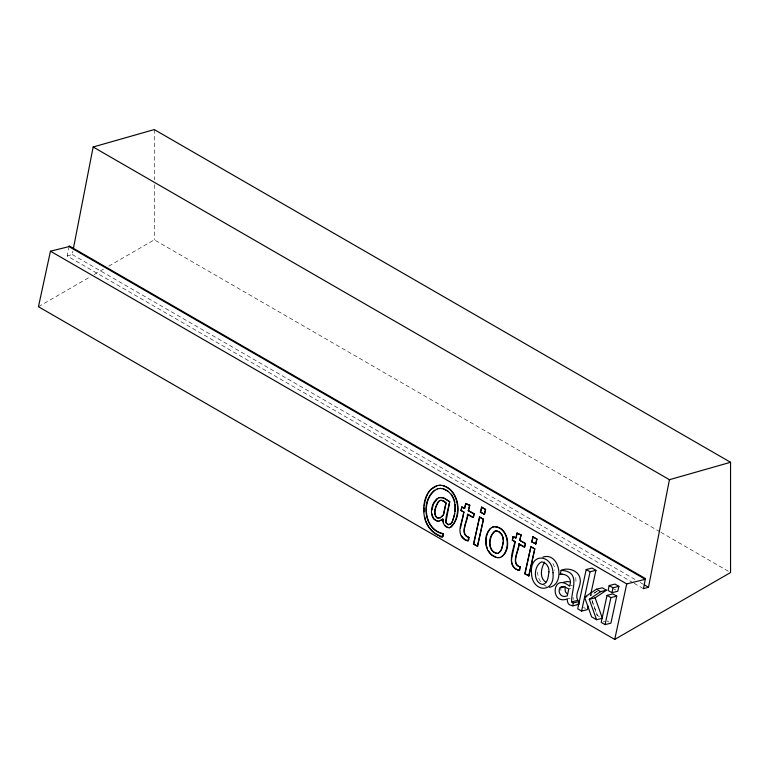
<?xml version="1.0" encoding="UTF-8"?>
<svg xmlns="http://www.w3.org/2000/svg" width="769" height="769" viewBox="0 0 769 769"><rect width="100%" height="100%" fill="white"/><g stroke="black" fill="none" stroke-linecap="round" stroke-linejoin="round"><path stroke-width="0.58" stroke-dasharray="3.85 2.88" d="M560.995 586.718L560.803 589.9L561.591 593.034M575.952 581.354L575.76 577.269L574.76 575.702M633.06 582.691L67.191 255.99L68.777 247.781M67.191 255.99L72.228 254.549L72.911 251.05M597.052 591.188L590.131 595.821L597.35 591.092M38.45 306.716L90.156 276.859M94.299 274.475L103.604 269.102M108.775 266.112L154.281 239.841L659.821 531.706M569.406 586.055L572.328 585.334M568.781 588.948L570.733 588.458M567.262 598.926L570.185 598.205M599.426 616.546L597.148 615.479L592.082 601.281M603.146 621.91L605.097 621.419M546.451 586.478L542.779 584.267M660.859 532.311L728.474 571.348M72.228 254.549L634.973 579.451M640.173 582.46L643.288 584.257M634.108 583.286L643.47 588.689M613.941 589.006L615.873 590.121M583.556 607.385L585.488 608.5M607.039 620.939L608.971 622.054M540.511 581.7L538.435 577.702L537.358 572.03M552.863 563.456L554.334 566.493L554.766 570.396M591.986 600.08L597.446 615.402M573.097 597.484L573.213 599.541M154.281 129.577L154.281 179.917M154.281 184.714L154.281 239.841"/><path stroke-width="1.15" d="M424.027 511.808L424.103 507.876M455.152 511.433L455.171 504.551M565.032 588.15L565.369 591.707L567.503 594.302M511.75 558.477C510.52 563.802 514.096 569.512 519.546 570.435L520.277 567.041C510.405 563.6 519.286 550.489 519.123 543.923L524.698 547.144L525.496 543.452L519.633 540.309L521.084 534.868L519.921 540.242M572.915 605.857L573.222 602.992L579.067 601.541L578.749 604.415L572.915 605.857L569.839 604.982A4.422 3.153 76.1 0 1 567.378 600.993L567.262 598.926C549.758 605.482 551.921 571.963 569.406 586.055C572.895 579.605 567.099 573.078 560.197 574.472L561.072 570.415C568.253 566.868 579.605 570.886 580.201 579.595C581.46 586.478 572.857 596.369 579.067 601.541M432.063 509.924L433.158 504.781M503.301 541.962L501.465 549.902M424.277 505.877L424.901 501.792M486.45 537.262L486.373 545.308M454.787 513.605L452.076 522.42M73.363 248.704L93.155 146.994L154.281 129.577L730.55 462.284L730.55 572.549L614.719 639.424L38.45 306.716L50.456 251.203L69.008 246.609L645.278 579.307L643.47 588.689L648.498 587.256L669.424 479.702L730.55 462.284M69.008 246.609L69.162 245.869L645.431 578.576L645.278 579.307L626.725 583.911L50.456 251.203M441.55 516.816L443.3 514.922L445.895 502.926L442.175 500.475M439.887 517.931L443.598 514.846L446.183 502.849L443.915 501.032L440.839 500.321M451.557 523.41L448.779 524.698L446.549 523.247L445.972 521.843L449.721 501.609L446.174 516.835L445.684 521.92L446.251 523.324L448.481 524.775L451.268 523.478C457.353 512.49 457.247 493.631 443.223 488.873M442.521 536.762C444.021 528.063 444.405 541.27 439.243 535.743C432.803 533.186 427.939 527.592 425.593 521.142C421.162 508.444 424.152 487.133 440.204 485.124M460.506 527.947L463.947 512.067L460.987 510.597L461.775 506.915L464.745 508.386L465.803 503.474L469.772 505.233L468.311 510.683L469.772 505.233M460.987 510.597L461.871 507.761M463.649 512.135C463.111 520.344 456.651 529.966 462.198 537.666C464.226 539.79 469.849 543.395 468.965 537.416C459.083 533.974 467.975 520.863 467.812 514.298L473.377 517.508L474.175 513.827L468.609 510.616M461.775 506.915L464.447 508.453L465.803 503.474M467.812 514.298L467.514 514.365C467.581 520.7 458.699 534.724 468.965 537.416M467.937 540.876L468.667 537.493M467.514 514.365L473.089 517.585L474.175 513.827M473.473 544.067L479.606 516.97L483.47 519.2L477.626 546.23L473.473 544.067L477.626 546.23M480.375 512.135L481.73 507.156L485.595 509.395L484.537 514.298L480.375 512.135L484.537 514.298M473.762 544L479.606 516.97M480.673 512.058L481.73 507.156M477.338 546.298L483.47 519.2M484.239 514.365L485.595 509.395M511.827 557.573L515.259 541.693L512.298 540.223L513.096 536.541L516.057 538.012L517.114 533.109L521.084 534.868M512.788 539.232L513.394 536.464M514.97 541.761C513.01 550.2 505.935 567.839 519.546 570.435M513.096 536.541L515.759 538.079L517.114 533.109M519.123 543.923L518.835 544C518.902 550.325 510.02 564.35 520.277 567.041M519.258 570.502L519.988 567.118M518.835 544L524.4 547.211L525.496 543.452M524.785 573.693L530.927 546.596L534.791 548.826L528.947 575.856L524.785 573.693L528.947 575.856M531.696 541.761L533.052 536.791L536.916 539.021L535.849 543.923L531.696 541.761L535.849 543.923M525.083 573.626L530.927 546.596M531.985 541.693L533.052 536.791M528.649 575.923L534.791 548.826M535.56 543.991L536.916 539.021M590.679 594.552L595.927 570.319L592.053 568.08L586.218 569.531L577.721 608.827L581.585 611.067L587.42 609.615L588.179 606.135M581.585 611.067L590.083 571.761L595.927 570.319M607.049 595.36L601.204 622.39L605.068 624.62L610.903 623.169L616.748 596.138L612.883 593.908L607.049 595.36L610.913 597.59L616.748 596.138M609.173 585.555L608.106 590.457L611.97 592.688L617.815 591.236L618.872 586.334L615.008 584.104L609.173 585.555L613.037 587.785L618.872 586.334M605.068 624.62L610.913 597.59M611.97 592.688L613.037 587.785M614.719 639.424L626.725 583.911M486.614 536.214L487.171 534.215M425.18 500.821L426.286 496.976M433.533 503.935L437.35 498.639M487.45 533.225L489.94 528.851M426.766 495.967L427.718 493.948M560.178 587.631C557.592 590.919 559.947 596.446 564.273 596.494L567.272 595.937L568.781 588.948L564.542 586.872L562.033 586.709L560.178 587.631L565.042 586.43M438.791 501.35C436.013 505.762 432.62 513.404 437.1 517.729L438.599 518.181M544.635 562.139C541.097 567.791 539.146 577.798 545.75 582.114M499.312 552.594C504.185 546.528 505.858 532.869 495.947 530.85M500.85 550.777L498.206 553.247M428.198 492.939L430.621 489.69L436.84 485.643M434.754 490.161C420.941 501.571 424.305 529.976 443.453 533.753M501.657 556.785C511.058 548.768 508.578 528.736 495.13 526.563M451.009 527.198C461.746 515.759 459.564 491.401 443.386 485.729M439.906 500.561L438.503 501.426C435.725 505.839 432.332 513.471 436.802 517.806L440.185 517.854M596.552 619.708L589.275 599.291L600.618 591.64L606.453 590.198L602.29 587.795L596.456 589.246L584.584 597.196L591.611 616.853L596.552 619.708L602.387 618.257L595.11 597.84L606.453 590.198M440.627 520.536L442.934 519.142L443.3 521.843M442.934 519.142L438.753 521.228M495.034 530.995C488.776 536.128 487.133 551.363 497.264 553.382M439.195 497.658C430.313 500.946 427.545 520.824 439.041 521.161M437.571 488.786C419.874 497.245 422.998 530.158 443.165 533.821M491.285 527.544C507.684 522.064 513.903 551.834 499.792 557.573M493.429 526.678C481.154 532.417 483.807 556.179 498.072 557.669M542.895 557.102C559.774 551.517 565.532 584.546 549.393 587.295M449.529 527.745C464.092 518.133 459.391 486.364 439.916 485.201M563.831 582.181L567.253 581.499L569.358 581.883M439.618 500.638L441.137 500.244M512.298 540.223L515.259 541.693M560.197 574.472L562.139 573.982M584.584 597.196L586.805 596.648M561.072 570.415C581.643 571.232 571.127 589.986 571.627 601.877L577.461 600.435M589.275 599.291L595.11 597.84M438.897 497.735L443.146 497.601L449.721 501.609M498.495 553.171L496.966 553.449C486.652 551.681 487.931 533.676 496.245 530.773L499.033 531.648L502.407 535.243M437.273 488.863L440.493 488.334M497.783 557.736L500.09 557.506M449.817 527.678C445.155 528.38 442.608 523.189 442.636 519.21M577.24 604.213L578.749 604.415M440.829 497.389L444.953 498.6L449.423 501.686M440.195 488.411L443.521 488.805L448.394 491.42M442.819 536.685C434.898 534.926 428.564 528.62 425.882 521.074M437.292 521.209L433.562 518.681M468.234 540.799L464.995 539.636L461.41 535.762M448.26 527.621L445.145 525.746M573.222 602.992L571.627 601.877M465.505 503.551L469.474 505.31M516.826 533.177L520.786 534.936M495.909 557.217L491.458 554.641L488.228 550.614M93.155 146.994L669.424 479.702M644.335 584.853L648.498 587.256M481.432 507.232L485.297 509.463M532.754 536.858L536.618 539.088M586.218 569.531L590.083 571.761M468.311 510.683L473.887 513.903M479.318 517.037L483.182 519.267M519.633 540.309L525.198 543.529M530.629 546.663L534.493 548.893M461.275 510.52L463.947 512.067M596.456 589.246L600.618 591.64M451.413 494.304L453.931 499.081M433.13 517.691L432.043 513.875M424.613 516.537L425.565 519.94M486.623 546.23L487.113 548.076M454.344 500.129L454.854 502.445M503.013 536.868L503.339 539.79M552.998 572.77C555.228 594.043 532.138 592.457 531.523 573.472C529.332 552.286 552.286 553.891 552.998 572.77M548.931 571.838C548.259 576.125 548.086 583.46 542.741 584.459C532.475 582.662 533.773 565.128 541.722 561.851C546.509 562.495 549.297 567.291 548.931 571.838"/></g></svg>
